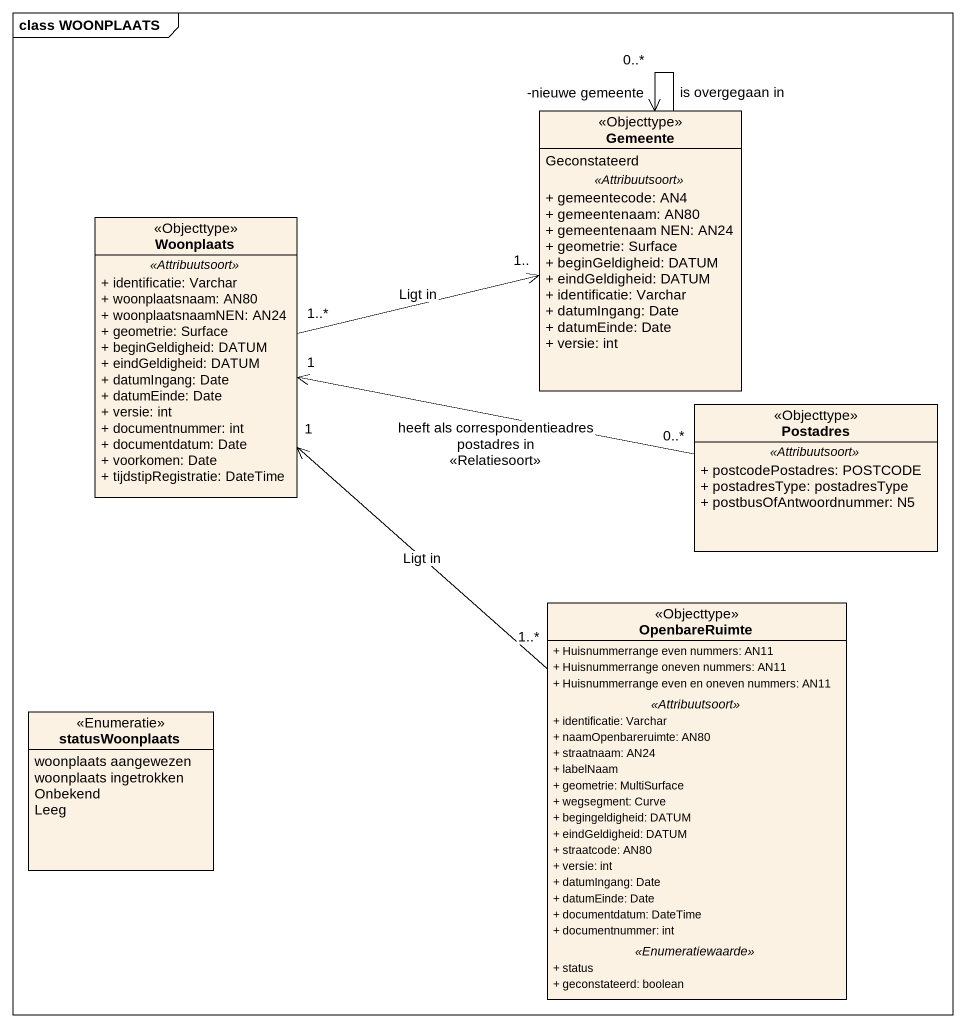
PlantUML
@startuml
mainframe class WOONPLAATS
hide circle
hide empty members
skinparam classAttributeIconSize 0
class Gemeente <<Objecttype>> {
  Geconstateerd
  .. <<Attribuutsoort>> ..
  + gemeentecode: AN4
  + gemeentenaam: AN80
  + gemeentenaam NEN: AN24
  + geometrie: Surface
  + beginGeldigheid: DATUM
  + eindGeldigheid: DATUM
  + identificatie: Varchar
  + datumIngang: Date
  + datumEinde: Date
  + versie: int
}
class Woonplaats <<Objecttype>> {
  .. <<Attribuutsoort>> ..
  + identificatie: Varchar
  + woonplaatsnaam: AN80
  + woonplaatsnaamNEN: AN24
  + geometrie: Surface
  + beginGeldigheid: DATUM
  + eindGeldigheid: DATUM
  + datumIngang: Date
  + datumEinde: Date
  + versie: int
  + documentnummer: int
  + documentdatum: Date
  + voorkomen: Date
  + tijdstipRegistratie: DateTime
}
class Postadres <<Objecttype>> {
  .. <<Attribuutsoort>> ..
  + postcodePostadres: POSTCODE
  + postadresType: postadresType
  + postbusOfAntwoordnummer: N5
}
class OpenbareRuimte <<Objecttype>> {
  + Huisnummerrange even nummers: AN11
  + Huisnummerrange oneven nummers: AN11
  + Huisnummerrange even en oneven nummers: AN11
  .. <<Attribuutsoort>> ..
  + identificatie: Varchar
  + naamOpenbareruimte: AN80
  + straatnaam: AN24
  + labelNaam
  + geometrie: MultiSurface
  + wegsegment: Curve
  + begingeldigheid: DATUM
  + eindGeldigheid: DATUM
  + straatcode: AN80
  + versie: int
  + datumIngang: Date
  + datumEinde: Date
  + documentdatum: DateTime
  + documentnummer: int
  .. <<Enumeratiewaarde>> ..
  + status
  + geconstateerd: boolean
}
enum statusWoonplaats <<Enumeratie>> {
  woonplaats aangewezen
  woonplaats ingetrokken
  Onbekend
  Leeg
}
Gemeente --> "-nieuwe gemeente\n0..*" Gemeente : is overgegaan in
Woonplaats "1..*" -right-> "1.." Gemeente : Ligt in
Postadres "0..*" -left-> "1" Woonplaats : heeft als correspondentieadres postadres in\n<<Relatiesoort>>
OpenbareRuimte "1..*" -up-> "1" Woonplaats : Ligt in
@enduml
